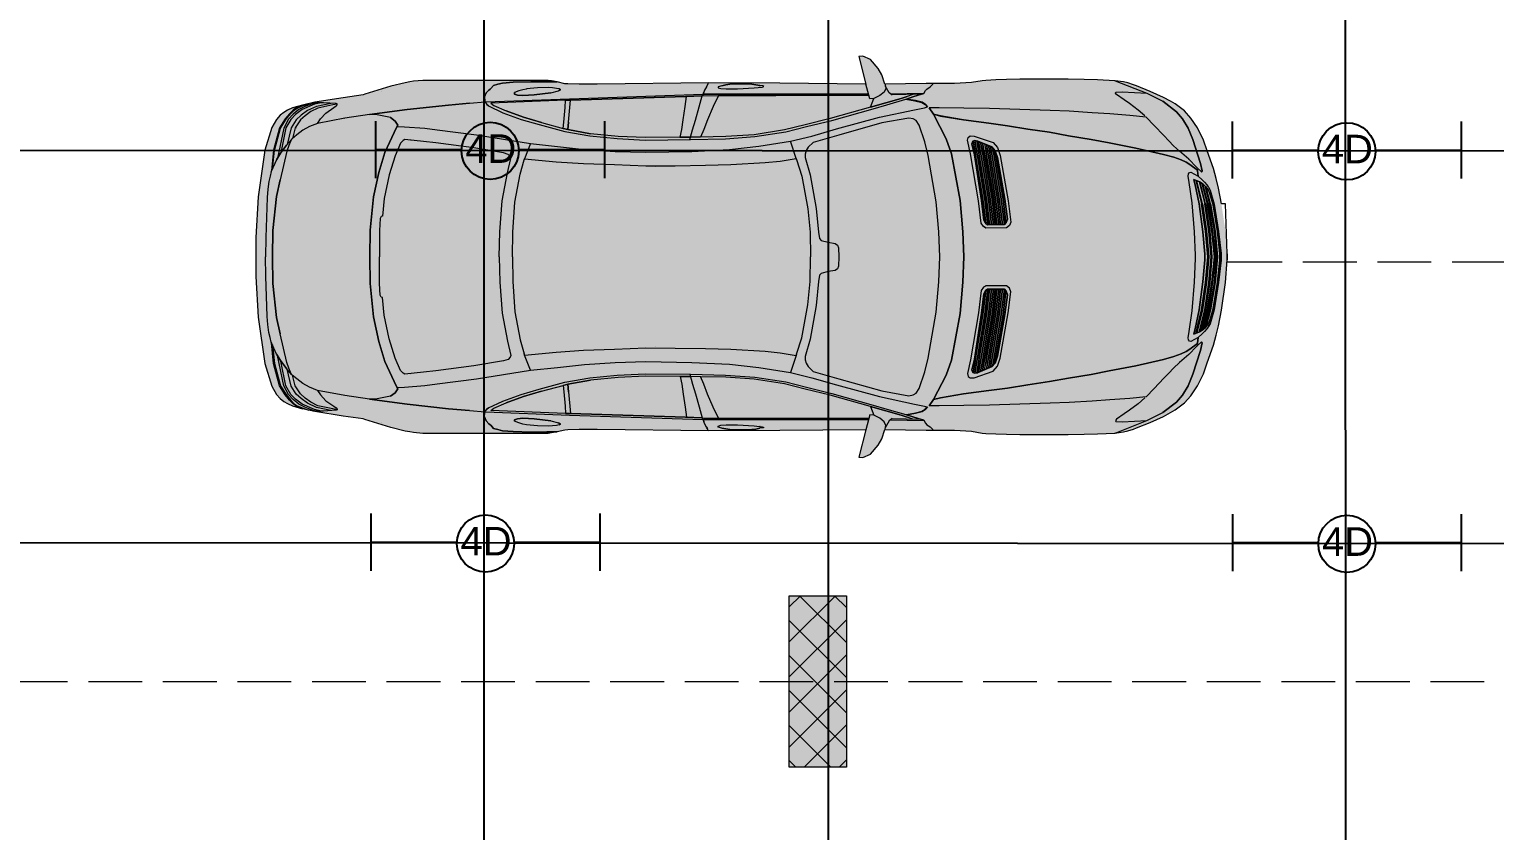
# Model space of a CAD drawing. Header units: millimetres. Extents: x 140718 to 249917, y 39137 to 308394.
# Drawn here: x 231748 to 239436, y 64552 to 68757 of the extents above; entities that cross this region are included whole.
import ezdxf

# ---------------------------------------------------------------- set-up
doc = ezdxf.new("R2010")
doc.units = ezdxf.units.MM
for name, color, linetype in [('lights', 1, 'Continuous'), ('PDF_2D Drafting - General', 7, 'Continuous'), ('PLACEMENT', 40, 'Continuous')]:
    doc.layers.add(name, color=color, linetype=linetype)
doc.layers.add('PDF_Interior$-$Furniture$', color=7, linetype='Continuous', true_color=0x6a6a6a)
doc.styles.get("Standard").update_dxf_attribs({"font": 'arial.ttf'})

# ---------------------------------------------------------------- blocks, each defined once
blk = doc.blocks.new('4security')
at = {"layer": 'lights'}
for p, q in [((-601.1, 156.7), (-601.1, -143.3)), ((600, 156.7), (600, -143.3)), ((-601.1, 6.7), (-149.8, 6.7)), ((149.8, 6.7), (600, 6.7))]:
    blk.add_line(p, q, dxfattribs=at)
blk.add_circle((0, 0), 150, dxfattribs=at)
at = {"layer": 'lights', "insert": (-131, 87.2), "char_height": 150, "attachment_point": 1}
blk.add_mtext_dynamic_manual_height_columns('4D', width=150, gutter_width=12.5, heights=[0], dxfattribs=at)
blk = doc.blocks.new('4sec')
at = {"layer": 'lights'}
blk.add_blockref('4security', (8, -3.1), dxfattribs=at)

msp = doc.modelspace()

# ---------------------------------------------------------------- hatches: boundary and pattern name
at = {"layer": 'PDF_Interior$-$Furniture$', "true_color": 0xffffff, "transparency": 33554559}
for points in [[(238031.8, 67579.1), (238023.3, 67696.9), (238001.8, 67842.2), (237986.4, 67924.4), (237973.8, 67974.1), (237959.8, 68026.9), (237927.1, 68119), (237907.6, 68176.1), (237877.3, 68239.6), (237840.9, 68291.2), (237808.1, 68328.9), (237759, 68365.7), (237734.5, 68380.5), (237697.9, 68400.2), (237628.2, 68431.6), (237557, 68460.2), (237541.4, 68466.4), (237510.9, 68476.4), (237488.1, 68481.6), (237442.5, 68487.4), (237351.6, 68491.5), (237282, 68493.9), (237198.5, 68495.1), (236944.9, 68495.1), (236874.9, 68493.1), (236818, 68491.5), (236765.8, 68489.3), (236747.1, 68487.7), (236691.4, 68478.2), (236601.2, 68472.3), (236453.5, 68472.2), (236237, 68469.7), (236221, 68517.5), (236201.6, 68551.7), (236160.8, 68598.3), (236121.1, 68615.9), (236099.4, 68613.7), (236136.4, 68470), (235684.8, 68473.8), (235312.3, 68476.1), (234727.3, 68469.2), (234633.4, 68469.3), (234573.8, 68471.1), (234558.3, 68471.4), (234516.4, 68480.8), (234488.3, 68486.8), (234470.5, 68489.2), (233811.9, 68489.2), (233764.4, 68484.9), (233744.4, 68481.5), (233720.5, 68476.9), (233644.9, 68458.5), (233508.9, 68417), (233499.1, 68413.7), (233393.8, 68398.4), (233246.8, 68374.7), (233181.7, 68359.4), (233129.6, 68345.4), (233102.6, 68332.6), (233083.3, 68321.5), (233064.9, 68306.6), (233044.9, 68284.4), (233020.5, 68242.3), (232984, 68123), (232948.7, 67878.9), (232937.3, 67665.3), (232935.8, 67562.9), (238031.8, 67562.9)], [(238031.8, 67546.9), (238031.8, 67562.9), (232935.8, 67562.9), (232937.3, 67460.7), (232948.7, 67246.9), (232984, 67002.8), (233020.5, 66883.7), (233044.9, 66841.4), (233064.9, 66819.2), (233083.3, 66804.4), (233102.6, 66793.4), (233129.6, 66780.5), (233181.7, 66766.4), (233246.8, 66751.3), (233393.8, 66727.4), (233499.1, 66712.3), (233508.9, 66708.8), (233644.9, 66667.5), (233720.5, 66649.1), (233744.4, 66644.5), (233764.4, 66641.1), (233811.9, 66636.6), (234470.5, 66636.6), (234488.3, 66639.2), (234516.4, 66645), (234558.3, 66654.4), (234573.8, 66654.9), (234633.4, 66656.6), (234727.3, 66656.6), (235312.3, 66649.9), (235684.8, 66652.2), (236136.4, 66656), (236099.4, 66512.3), (236121.1, 66509.9), (236160.8, 66527.7), (236201.6, 66574.1), (236221, 66608.5), (236237, 66656.3), (236453.5, 66653.6), (236601.2, 66653.6), (236691.4, 66647.7), (236747.1, 66638.1), (236765.8, 66636.6), (236818, 66634.3), (236874.9, 66632.7), (236944.9, 66630.7), (237198.5, 66630.7), (237282, 66631.9), (237351.6, 66634.3), (237442.5, 66638.5), (237488.1, 66644.4), (237510.9, 66649.4), (237541.4, 66659.4), (237557, 66665.7), (237628.2, 66694.2), (237697.9, 66725.6), (237734.5, 66745.5), (237759, 66760.1), (237808.1, 66796.9), (237840.9, 66834.6), (237877.3, 66886.2), (237907.6, 66949.9), (237927.1, 67006.9), (237959.8, 67098.9), (237973.8, 67151.9), (237986.4, 67201.4), (238001.8, 67283.7), (238023.3, 67429.1)]]:
    msp.add_hatch(color=7, dxfattribs=at).paths.add_polyline_path(points)

# ---------------------------------------------------------------- linework, layer by layer
at = {"layer": 'PDF_2D Drafting - General', "color": 8, "lineweight": 15, "true_color": 0x7f7f7f}
for points in [[(238320.5, 67534.6), (238313.9, 67534.6), (238031.8, 67534.6)], [(238711.7, 67534.6), (238429.6, 67534.6)], [(239102.9, 67534.6), (238820.8, 67534.6)], [(239494.1, 67534.6), (239211.9, 67534.6)], [(231666.6, 65334.8), (231948.8, 65334.8)], [(232057.8, 65334.8), (232340, 65334.8)], [(232449, 65334.8), (232731.2, 65334.8)], [(232840.2, 65334.8), (233122.4, 65334.8)], [(233231.4, 65334.8), (233513.6, 65334.8)], [(233622.6, 65334.8), (233904.8, 65334.8)], [(234013.8, 65334.8), (234295.8, 65334.8)], [(234405, 65334.8), (234687, 65334.8)], [(234796.1, 65334.8), (235078.2, 65334.8)], [(235187.2, 65334.8), (235469.4, 65334.8)], [(235578.4, 65334.8), (235860.6, 65334.8)], [(235969.6, 65334.8), (236251.8, 65334.8)], [(236360.8, 65334.8), (236643, 65334.8)], [(236752, 65334.8), (237034.2, 65334.8)], [(237143.1, 65334.8), (237425.4, 65334.8)], [(237534.3, 65334.8), (237816.6, 65334.8)], [(237925.5, 65334.8), (238207.8, 65334.8)], [(238316.7, 65334.8), (238598.8, 65334.8)], [(238707.9, 65334.8), (238990, 65334.8)], [(239099.1, 65334.8), (239381.2, 65334.8)]]:
    msp.add_lwpolyline(points, dxfattribs=at)
at = {"layer": 'PDF_2D Drafting - General', "color": 253, "lineweight": 18, "true_color": 0xaaaaaa}
for points in [[(235734.7, 65542.3), (235977.1, 65784.8)], [(235734.7, 65726.1), (235793.3, 65784.8)], [(236034.5, 65538.9), (235788.6, 65784.8)], [(236034.5, 65722.7), (235972.4, 65784.8)], [(235734.7, 65358.4), (236034.5, 65658.4)], [(236034.5, 65355), (235734.7, 65654.9)], [(235734.7, 65174.5), (236034.5, 65474.5)], [(236034.5, 65171.1), (235734.7, 65471.1)], [(235734.7, 64990.7), (236034.5, 65290.7)], [(236034.5, 64987.3), (235734.7, 65287.3)], [(235953.2, 64884.9), (235734.7, 65103.5)], [(235812.5, 64884.9), (236034.5, 65106.9)], [(235769.4, 64884.9), (235734.7, 64919.7)], [(235996.3, 64884.9), (236034.5, 64923.1)]]:
    msp.add_lwpolyline(points, dxfattribs=at)
at = {"layer": 'PDF_2D Drafting - General', "color": 8, "lineweight": 15, "true_color": 0x7f7f7f}
msp.add_lwpolyline([(236034.5, 64884.9), (235734.7, 64884.9), (235734.7, 65784.8), (236034.5, 65784.8)], close=True, dxfattribs=at)
at = {"layer": 'PDF_2D Drafting - General', "color": 7, "lineweight": 0, "true_color": 0xffffff, "transparency": 33554559}
msp.add_solid([(236034.5, 64884.9), (235734.7, 64884.9), (236034.5, 65784.8), (235734.7, 65784.8)], dxfattribs=at)
at = {"layer": 'PDF_Interior$-$Furniture$', "lineweight": 20}
for points in [[(238031.8, 67579.1), (238031.8, 67562.9), (238031.8, 67579.1), (238031.8, 67562.9), (238031.8, 67546.9), (238031.8, 67562.9), (238031.8, 67579.1), (238023.3, 67842.2), (238001.9, 67842.2), (237986.4, 67924.4), (237973.8, 67974.1), (237959.8, 68026.9), (237927.1, 68119), (237907.6, 68176.1), (237877.3, 68239.6), (237840.9, 68291.2), (237808.1, 68328.9), (237759, 68365.7), (237734.5, 68380.5), (237697.9, 68400.2), (237628.2, 68431.6), (237557, 68460.2), (237541.4, 68466.4), (237510.9, 68476.4), (237488.1, 68481.6), (237442.5, 68487.4), (237351.6, 68491.5), (237282, 68493.9), (237198.5, 68495.1), (236944.9, 68495.1), (236874.9, 68493.1), (236818, 68491.5), (236765.8, 68489.3), (236747.1, 68487.7), (236691.4, 68478.2), (236601.2, 68472.3), (236453.5, 68472.2), (236237, 68469.7), (236221, 68517.5), (236201.6, 68551.7), (236160.8, 68598.3), (236121.1, 68615.9), (236099.4, 68613.7), (236136.4, 68470), (235684.8, 68473.8), (235312.3, 68476.1), (234727.3, 68469.2), (234633.4, 68469.3), (234573.8, 68471.1), (234558.3, 68471.4), (234516.4, 68480.8), (234488.3, 68486.8), (234470.5, 68489.2), (233811.9, 68489.2), (233764.4, 68484.9), (233744.4, 68481.5), (233720.5, 68476.9), (233644.9, 68458.5), (233508.9, 68417), (233499.1, 68413.7), (233393.8, 68398.4), (233246.8, 68374.7), (233181.7, 68359.4), (233129.6, 68345.4), (233102.6, 68332.6), (233083.3, 68321.5), (233064.9, 68306.6), (233044.9, 68284.4), (233020.5, 68242.3), (232984, 68123), (232948.7, 67878.9), (232937.3, 67665.3), (232935.8, 67562.9), (232937.3, 67460.7), (232948.7, 67246.9), (232984, 67002.8), (233020.5, 66883.7), (233044.9, 66841.4), (233064.9, 66819.2), (233083.3, 66804.4), (233102.6, 66793.4), (233129.6, 66780.5), (233181.7, 66766.4), (233178.1, 66767.9), (233147.1, 66781.5), (233132, 66792.3), (233112.8, 66811.6), (233090.2, 66839.2), (233060.3, 66886.2), (233029.3, 67003.5), (233017.8, 67111.8)], [(233593.3, 68432.1), (233593.2, 68432.7)], [(234135.8, 68402.4), (234145.5, 68423.8), (234158.6, 68438.7), (234165.8, 68443.6), (234170, 68445.9), (234165.8, 68443.6), (234158.6, 68438.7), (234145.5, 68423.8), (234135.8, 68402.4), (234137, 68381.6), (234140.8, 68372.8), (234148.2, 68362.1)], [(234356.4, 68444), (234336.4, 68439.9), (234315.6, 68434.1), (234293.9, 68426), (234294.1, 68417.3), (234309.8, 68412.3), (234337.3, 68409.9), (234395.8, 68412.9), (234483.4, 68424.1), (234395.8, 68412.9), (234337.3, 68409.9), (234309.8, 68412.3), (234294.1, 68417.3), (234293.9, 68426)], [(234513.9, 68447), (234492.8, 68450.2), (234471.9, 68451.7), (234414.5, 68449.5), (234357.2, 68444.2), (234356.4, 68444), (234336.4, 68439.9), (234315.6, 68434.1)], [(234528.5, 68444.2), (234513.9, 68447), (234492.8, 68450.2), (234471.9, 68451.7), (234414.5, 68449.5), (234357.2, 68444.2)], [(234464.5, 68421.7), (234464.2, 68423)], [(234483.4, 68424.1), (234524.9, 68433.8)], [(235310, 68476.1), (235305.9, 68465.6), (235301, 68456), (235290.8, 68437.3), (235286.9, 68426.7), (235282.8, 68417), (235286.9, 68426.7)], [(235301, 68456), (235305.9, 68465.6)], [(235303.2, 68450.8), (235302.7, 68450.8)], [(235423.2, 68468.7), (235422.4, 68468.7), (235402.3, 68465.9), (235381.2, 68461.2), (235361.4, 68456.1), (235361.2, 68450.5), (235376.6, 68446.6), (235404.2, 68444.3), (235462.8, 68444.8), (235550.5, 68449.7), (235592.4, 68454.4), (235601.5, 68457.9), (235596.1, 68459.9)], [(235361.4, 68456.1), (235361.2, 68450.5), (235376.6, 68446.6), (235404.2, 68444.3), (235462.8, 68444.8), (235550.5, 68449.7), (235592.4, 68454.4), (235601.5, 68457.9), (235596.1, 68459.9), (235579.9, 68462.3), (235559, 68466.7), (235579.9, 68462.3)], [(235381.2, 68461.2), (235402.3, 68465.9), (235422.4, 68468.7)], [(235581.5, 68453.2), (235581.2, 68453.3)], [(235853.4, 68196.9), (235982.5, 68235.1), (236207.9, 68296.2), (236392.4, 68335.4), (236445.2, 68345.6), (236460.6, 68350.5), (236449.9, 68362.6), (236432.3, 68374.4), (236396.3, 68383.8), (236350.1, 68391.5), (236383.7, 68402.8), (236411.2, 68411.6), (236440.5, 68420.4), (236450.2, 68435.4), (236456.8, 68444), (236474, 68455.4), (236488.7, 68468.7), (236490, 68472.2)], [(236237.5, 68467), (236240.8, 68447.2), (236232.6, 68428), (236209.2, 68409.9), (236178.5, 68394.5), (236156.8, 68392.3), (236136.4, 68470)], [(236274.9, 68411.8), (236266.4, 68417.9), (236259.8, 68424.1), (236238.6, 68459.8)], [(236265.8, 68418.6), (236441.6, 68422)], [(236440.5, 68420.4), (236411.2, 68411.6), (236383.7, 68402.8), (236350.1, 68391.5), (236396.3, 68383.8), (236432.3, 68374.4), (236449.9, 68362.6), (236460.6, 68350.5)], [(237445.3, 68487.4), (237442.5, 68487.4), (237445.3, 68487.4), (237610.3, 68422.3), (237695.2, 68380.4), (237766.7, 68325), (237797.2, 68287.9), (237827, 68238.8), (237797.2, 68287.9), (237766.7, 68325), (237695.2, 68380.4)], [(237600.5, 68302.5), (237566.1, 68333.5), (237519.9, 68367.8), (237492.5, 68386.5), (237451.8, 68414.6), (237447.1, 68422.7), (237448.6, 68427.4), (237481.7, 68428.3), (237545.3, 68425.8), (237610.3, 68422.3)], [(237610.3, 68422.3), (237610.3, 68422.3)], [(237610.3, 68422.3), (237610.3, 68422.3)], [(233181.7, 68359.4), (233178.1, 68357.9), (233147.1, 68344.4), (233132, 68333.5), (233112.8, 68314.3), (233090.2, 68286.8), (233060.3, 68239.6), (233029.3, 68122.3), (233017.8, 68014)], [(233023.8, 68025), (233034.8, 68121.7), (233065.5, 68238.8), (233095.4, 68285.9), (233118, 68313.4), (233137.8, 68333.3), (233152.6, 68343.9), (233184.4, 68356.9), (233213.8, 68366.4)], [(233252, 68371.9), (233237.7, 68368.6), (233194.1, 68351.4), (233162.8, 68336.2), (233132.6, 68311.8), (233108.6, 68285.4), (233082.6, 68239.3), (233050.6, 68080.7)], [(233280, 68372), (233244.3, 68364), (233180.1, 68336.3), (233145.1, 68309.6), (233120.8, 68284.6), (233094.6, 68239.6), (233068.3, 68109.4)], [(233330.6, 68368.6), (233254.3, 68353), (233207, 68330.8), (233174.6, 68306.6), (233148.4, 68282.7), (233122.4, 68240.4), (233100.1, 68152.1)], [(233363.1, 68365.1), (233340.6, 68360.2), (233262.5, 68343.7), (233224.3, 68325.6), (233195.8, 68303.9), (233170, 68281.5), (233143.6, 68239.6), (233128.2, 68184)], [(233260.6, 68263.5), (233276.5, 68286.8), (233302.8, 68317.8), (233346.3, 68346.9), (233358.1, 68356), (233362.8, 68361.3), (233363.3, 68365.4), (233358.3, 68367.6), (233291.9, 68371.9), (233236.1, 68372.2)], [(233270, 68369.7), (233270.2, 68369.7)], [(234057.8, 68369.4), (233947.1, 68359.8), (233730.7, 68336.6), (233947.1, 68359.8), (234057.8, 68369.4), (234139.4, 68376.1), (234143, 68376.7), (234581.2, 68392.8), (235282.8, 68417), (235666.9, 68416.5), (236149.8, 68417.1), (235666.9, 68416.5), (235287.8, 68416.8)], [(234143, 68376.7), (234581.2, 68392.8), (235282.8, 68417), (235278.7, 68408), (235282.8, 68417)], [(234156.2, 68355.5), (234148.2, 68362.1), (234156.2, 68355.5), (234232.2, 68319.5), (234328.4, 68284.8), (234423.5, 68257.7), (234557, 68220.6), (234687.8, 68198.3), (234832.5, 68184.4), (234978.7, 68176.3), (235215.9, 68179.1), (235401.2, 68182.9), (235553.5, 68194), (235717.1, 68219.3), (235825.5, 68247.3), (235958.4, 68279.3), (236175.4, 68340.1), (236247.1, 68361.2), (236346.8, 68390.6), (236392.8, 68382.7), (236429.8, 68373), (236447.6, 68362.6), (236457.8, 68350.2)], [(234435.5, 68268.4), (234341.1, 68295.6), (234435.5, 68268.4), (234548.8, 68237.3), (234552, 68270.5), (234558.4, 68346.2), (234561.1, 68384.6), (234168.8, 68369.4), (234185.5, 68356.8), (234249, 68329.4)], [(235160.1, 68190.4), (235216.9, 68190.4), (235160.1, 68190.4), (234979, 68188.7), (234836.6, 68195.1), (234693, 68209.4), (234574.1, 68231), (234548.8, 68237.3), (234552, 68270.5), (234558.4, 68346.2), (234561.1, 68384.6), (234587.8, 68385.4), (234561.1, 68384.6)], [(234577.3, 68270.5), (234574.1, 68231), (234577.3, 68270.5), (234587.8, 68385.4), (235191.3, 68404.6), (235278.7, 68408), (235363.4, 68409.1), (235665.2, 68410.4), (236151.6, 68410.9), (235665.2, 68410.4), (235363.4, 68409.1)], [(235214.1, 68179.1), (235227.9, 68230.4), (235243.3, 68281.1), (235262.5, 68350.5), (235278.7, 68408), (235191.3, 68404.6), (234587.8, 68385.4)], [(235163, 68190.4), (235170.5, 68231), (235178.4, 68283), (235188, 68352.2), (235195.8, 68404.9)], [(236383.4, 68415.3), (236353.1, 68404.1), (236321.5, 68394.2), (236161.6, 68348.4), (235949.3, 68289), (235818.8, 68256.3), (235710.1, 68228.9), (235551.6, 68203.8), (235401.5, 68194.5), (235269.7, 68191.5), (235216.9, 68190.4)], [(235362.8, 68409.1), (235336.2, 68352.2), (235306.7, 68283), (235286.9, 68231.3), (235268.6, 68191.5)], [(236161.2, 68348.4), (236178.2, 68394.5)], [(236161.6, 68348.4), (236321.5, 68394.2), (236353.1, 68404.1)], [(236425.9, 68416.2), (236273.5, 68412.7)], [(236436.4, 68419.3), (236436.2, 68419.3)], [(237827.9, 68077.2), (237830.3, 68075), (237782.5, 68117.9), (237751, 68146.4), (237726.3, 68172.3), (237700.4, 68199.9), (237649.9, 68253.2), (237606.4, 68296.7), (237521.8, 68305.2), (237417.2, 68313.7), (237323.8, 68319.8), (237203.5, 68326.9), (237102.9, 68331), (236785.6, 68340.9), (236651, 68342.9), (236521.1, 68344.5), (236469.1, 68345.3)], [(233643.6, 68294.2), (233667.1, 68275.5), (233681.1, 68255), (233675.1, 68242.6), (233613.6, 68111.6), (233580.9, 68006.6), (233554.3, 67877.4), (233536.4, 67702.8), (233534.8, 67562.9), (233536.4, 67702.8), (233554.3, 67877.4), (233580.9, 68006.6), (233613.6, 68111.6), (233675.1, 68242.6), (233681.1, 68255), (233667.1, 68275.5), (233643.6, 68294.2), (233573.5, 68308.2), (233532.9, 68309.6), (233730.7, 68336.6), (233532.9, 68309.6), (233403.5, 68290.6), (233260.6, 68263.5), (233217.4, 68247), (233182.5, 68228), (233152, 68203.3), (233127.3, 68183.3), (233126, 68183.3), (233117.7, 68167.8), (233109.2, 68147.8), (233099.8, 68117), (233063.4, 67967.5), (233044.4, 67880.7), (233026.3, 67702.2), (233023, 67562.9), (233026.3, 67702.2), (233044.4, 67880.7), (233063.4, 67967.5)], [(233151.3, 68282.6), (233151.2, 68282.4)], [(233173.2, 68281.5), (233173, 68281.5)], [(233402.6, 68288.1), (233402.6, 68288.1)], [(234251.5, 68329.7), (234251.5, 68329.7)], [(236525.2, 67563.1), (236520, 67694.5), (236505.6, 67852.5), (236463, 68095.3), (236445.4, 68166.7), (236417.2, 68253.5), (236401, 68278.5), (236384.7, 68287.6), (236361.4, 68291.2), (236220, 68265.7), (235994.3, 68202.2), (235860.1, 68163.7), (235833.9, 68138.5), (235824.3, 68120.6), (235818.6, 68102.7), (235819.1, 68084.9), (235844.7, 67993.9), (235876.5, 67817.5), (235887.7, 67692.6), (235892.8, 67659), (235902.9, 67649.7), (235938.8, 67639.9), (235975.9, 67634), (235988.1, 67625), (235993.8, 67611.2), (235994.6, 67562.9), (235993.8, 67514.8), (235988.1, 67500.8), (235975.9, 67492), (235938.8, 67485.9), (235902.9, 67476.3), (235892.8, 67466.8), (235887.7, 67433.2), (235876.5, 67308.3), (235844.7, 67131.9), (235819.1, 67041.1), (235818.6, 67023.1), (235824.3, 67005.2), (235833.9, 66987.4), (235860.1, 66962.1), (235994.3, 66923.6), (236220, 66860.2), (236361.4, 66834.6), (236384.7, 66838.4), (236401, 66847.3), (236417.2, 66872.5), (236445.4, 66959.3), (236463, 67030.7), (236505.6, 67273.4), (236520, 67431.5), (236525.2, 67562.7)], [(236509.7, 68307.4), (236509.8, 68307.4)], [(236673, 68278.9), (236673, 68278.9)], [(236674.1, 68278.8), (236674.1, 68278.8)], [(236674.1, 68278.8), (236674.1, 68278.8)], [(233087.5, 68244.3), (233086.9, 68243.2)], [(233677.6, 68248), (233683.7, 68247.8), (233715.6, 68245.9), (233823.2, 68237.7), (233888, 68229.9), (234093.3, 68203.3), (234378.1, 68157.2), (234518.6, 68142.6), (234660.5, 68127.1), (234821, 68116.8), (234983.2, 68111.8), (235224.6, 68116.8), (235420.5, 68126), (235575.7, 68143.4), (235741.1, 68169.7), (235853.2, 68197.2)], [(234548.8, 68237.3), (234574.1, 68231), (234693, 68209.4)], [(237727.6, 68171.1), (237726.3, 68172.3), (237700.4, 68199.9), (237649.9, 68253.2)], [(233124, 68179.6), (233097.2, 68148.8), (233066.7, 68107.2), (233045.7, 68072.8), (233017.5, 68011.2), (233010.8, 67986.6), (233004.6, 67959), (232999.8, 67917.9), (232996.3, 67875), (232988.3, 67664.6), (232987.8, 67562.9)], [(233045.7, 68072.8), (233066.7, 68107.2), (233097.2, 68148.8)], [(234213.4, 67563.1), (234216, 67695.1), (234228.2, 67857.6), (234256.8, 68004.6), (234273.7, 68079.7), (234270.7, 68089.5), (234259.7, 68100.5), (234235.8, 68109.1), (234080.7, 68135.2), (233880.6, 68161.5), (233816.1, 68168.6), (233718.5, 68179.1), (233708.7, 68173.8), (233695.7, 68159), (233667.5, 68093.9), (233635.6, 67993.3), (233610.3, 67868.9), (233600.1, 67776.9), (233593.5, 67774.2), (233588.1, 67764.3), (233584.8, 67702.1), (233584.8, 67563.1)], [(233749.9, 68174.9), (233747.4, 68176)], [(234378.1, 68157.2), (234346, 68078), (234344.7, 68072.5)], [(235773, 68074.4), (235771.6, 68079.9), (235741.1, 68169.7)], [(236797.4, 68140.7), (236815.2, 68120.3), (236827.7, 68083.7), (236865.3, 67865.3), (236879.5, 67761.3), (236873.3, 67743.4), (236863.9, 67732.6), (236775.1, 67731.9), (236764.5, 67739.5), (236755.4, 67756.3), (236743.3, 67858.7), (236706, 68099.1), (236693.3, 68156), (236697.4, 68170), (236707.1, 68173.9), (236724.3, 68170.8)], [(236758.9, 68156.3), (236765.6, 68121.2)], [(234282.3, 67563.1), (234284, 67692), (234296, 67850.6), (234323.2, 67997.5), (234344.7, 68072.5), (234346, 68078), (234512.8, 68062.4), (234655.1, 68053.2), (234818.6, 68047), (234982.9, 68040.9), (235135.6, 68041), (235294.9, 68044.5), (235428.4, 68047.3), (235607.9, 68057.7), (235687.6, 68065.7), (235771.6, 68079.9), (235773, 68074.4), (235800.1, 67987.1), (235831.8, 67815.3), (235844.7, 67692), (235847.1, 67563.1)], [(235771.8, 68079.6), (235771.8, 68079.6)], [(237871.8, 68033.3), (237830.3, 68075)], [(233017.5, 68011.2), (233017.8, 68014.2)], [(233062.7, 67959.9), (233062.7, 67960.1)], [(237986.4, 67429.3), (237999.9, 67545.6), (237999.9, 67562.9), (237999.9, 67545.6), (237986.4, 67429.3), (237963.4, 67285.4), (237942.8, 67212.4), (237934, 67197.5), (237931.7, 67194.5), (237925.1, 67185.4), (237913.3, 67171.4), (237900.4, 67159.3), (237880.7, 67139.3), (237877.3, 67110.7), (237880.7, 67139.3), (237840.9, 67118.9), (237833.9, 67120.8), (237829.3, 67127.4), (237827.6, 67138.7), (237832.1, 67172.2), (237848.5, 67279.3), (237860.9, 67431), (237866.1, 67554.6), (237866.1, 67562.9), (237866.1, 67571.4), (237860.9, 67694.8), (237848.5, 67846.6), (237832.1, 67953.6), (237827.6, 67987.1), (237829.3, 67998.6), (237833.9, 68005), (237840.9, 68007.1), (237880.7, 67986.5), (237877.3, 68015.3), (237880.7, 67986.5), (237900.4, 67966.5), (237913.3, 67954.4), (237925.1, 67940.6), (237931.7, 67931.3), (237934, 67928.5), (237942.8, 67913.4), (237963.4, 67840.4), (237986.4, 67696.6)], [(237868.3, 67964.3), (237898, 67840.6)], [(237874.1, 68031), (237871.8, 68033.3), (237871.5, 68033.7)], [(237873.8, 68031.3), (237897.9, 68009.3)], [(237903.1, 67840.6), (237873.8, 67962.1)], [(237885.4, 67957.4), (237915.5, 67840.6)], [(237919.4, 67840.6), (237889.8, 67955)], [(237900.1, 67948.1), (237927.7, 67840.6)], [(237931.7, 67840.6), (237904.8, 67945)], [(237915.5, 67935.4), (237939.8, 67840.6)], [(237943.9, 67840.6), (237921.3, 67928.8)], [(237934, 67928.5), (237942.8, 67913.4), (237963.4, 67840.4)], [(236767, 67714.3), (236754, 67722.2)], [(233124, 66946.4), (233097.2, 66977.2), (233066.7, 67018.6), (233045.7, 67053), (233017.5, 67114.6), (233010.8, 67139.3), (233004.6, 67166.8), (232999.8, 67208), (232996.3, 67251), (232988.3, 67461.3), (232987.8, 67563.1)], [(233643.6, 66831.6), (233667.1, 66850.3), (233681.1, 66870.9), (233675.1, 66883.2), (233613.6, 67014.3), (233580.9, 67119.4), (233554.3, 67248.4), (233536.4, 67423.1), (233534.8, 67563.1), (233536.4, 67423.1), (233554.3, 67248.4), (233580.9, 67119.4), (233613.6, 67014.3), (233675.1, 66883.2), (233681.1, 66870.9), (233667.1, 66850.3), (233643.6, 66831.6), (233573.5, 66817.8), (233532.9, 66816.4), (233730.7, 66789.3), (233532.9, 66816.4), (233403.5, 66835.4), (233260.6, 66862.3), (233217.4, 66878.9), (233182.5, 66898), (233152, 66922.5), (233127.3, 66942.6), (233126, 66942.6), (233117.7, 66958.2), (233109.2, 66978.2), (233099.8, 67008.8), (233063.4, 67158.5), (233044.4, 67245.1), (233026.3, 67423.6), (233023, 67563.1), (233026.3, 67423.6), (233044.4, 67245.1), (233063.4, 67158.5)], [(234213.4, 67562.7), (234216, 67430.7), (234228.2, 67268.2), (234256.8, 67121.2), (234273.7, 67046.2), (234270.7, 67036.5), (234259.7, 67025.3), (234235.8, 67016.8), (234080.7, 66990.6), (233880.6, 66964.3), (233816.1, 66957.4), (233718.5, 66946.7), (233708.7, 66952.1), (233695.7, 66967), (233667.5, 67031.9), (233635.6, 67132.7), (233610.3, 67256.9), (233600.1, 67349.1), (233593.5, 67351.7), (233588.1, 67361.5), (233584.8, 67423.8), (233584.8, 67562.7)], [(234282.3, 67562.7), (234284, 67433.8), (234296, 67275.2), (234323.2, 67128.5), (234344.7, 67053.5), (234346, 67048), (234512.8, 67063.4), (234655.1, 67072.7), (234818.6, 67078.8), (234982.9, 67084.9), (235135.6, 67084.8), (235294.9, 67081.5), (235428.4, 67078.5), (235607.9, 67068.1), (235687.6, 67060.1), (235771.6, 67045.9), (235773, 67051.6), (235800.1, 67138.8), (235831.8, 67310.5), (235844.7, 67433.8), (235847.1, 67562.7)], [(236136.4, 66656), (236099.4, 66512.3), (236121.1, 66509.9), (236160.8, 66527.7), (236201.6, 66574.1), (236221, 66608.5), (236237, 66656.3), (236453.5, 66653.6), (236601.2, 66653.6), (236691.4, 66647.7), (236747.1, 66638.1), (236765.8, 66636.6), (236818, 66634.3), (236874.9, 66632.7), (236944.9, 66630.7), (237198.5, 66630.7), (237282, 66631.9), (237351.6, 66634.3), (237442.5, 66638.5), (237488.1, 66644.4), (237510.9, 66649.4), (237541.4, 66659.4), (237557, 66665.7), (237628.2, 66694.2), (237697.9, 66725.6), (237734.5, 66745.5), (237759, 66760.1), (237808.1, 66796.9), (237840.9, 66834.6), (237877.3, 66886.2), (237907.6, 66949.9), (237927.1, 67006.9), (237959.8, 67098.9), (237973.8, 67151.9), (237986.4, 67201.4), (238001.9, 67283.7), (238023.3, 67429.1), (238031.8, 67546.9)], [(236797.4, 66985.2), (236815.2, 67005.5), (236827.7, 67042.3), (236865.3, 67260.5), (236879.5, 67364.6), (236873.3, 67382.4), (236863.9, 67393.3), (236775.1, 67394), (236764.5, 67386.5), (236755.4, 67369.7), (236743.3, 67267.3), (236706, 67026.7), (236693.3, 66970), (236697.4, 66955.8), (236707.1, 66951.9), (236724.3, 66955)], [(236767, 67411.6), (236754, 67403.8)], [(237868.3, 67161.5), (237898, 67285.4)], [(237903.1, 67285.4), (237873.8, 67163.7)], [(237885.4, 67168.4), (237915.5, 67285.4)], [(237919.4, 67285.4), (237889.8, 67170.9)], [(237900.1, 67177.7), (237927.7, 67285.4)], [(237931.7, 67285.4), (237904.8, 67180.8)], [(237915.5, 67190.4), (237939.8, 67285.4)], [(237943.9, 67285.4), (237921.3, 67197.2)], [(237934, 67197.5), (237942.8, 67212.4), (237963.4, 67285.4)], [(233017.5, 67114.6), (233017.8, 67111.7)], [(233062.7, 67165.9), (233062.7, 67165.9)], [(237873.8, 67094.5), (237897.9, 67116.7)], [(233023.8, 67100.8), (233034.8, 67004.3), (233065.5, 66887.1), (233095.4, 66840.1), (233118, 66812.6), (233137.8, 66792.6), (233152.6, 66782.1), (233184.4, 66768.9), (233213.8, 66759.4)], [(233045.7, 67053), (233066.7, 67018.6), (233097.2, 66977.2)], [(233252, 66753.9), (233237.7, 66757.2), (233194.1, 66774.5), (233162.8, 66789.6), (233132.6, 66814), (233108.6, 66840.4), (233082.6, 66886.7), (233050.6, 67045.1)], [(234378.1, 66968.6), (234346, 67048), (234344.7, 67053.5)], [(235773, 67051.6), (235771.6, 67045.9), (235741.1, 66956.1)], [(235771.8, 67046.2), (235771.8, 67046.2)], [(237827.9, 67048.8), (237830.3, 67051), (237782.5, 67008), (237751, 66979.6), (237726.3, 66953.6), (237700.4, 66926.1), (237649.9, 66872.8), (237606.4, 66829.1), (237521.8, 66820.6), (237417.2, 66812.1), (237323.8, 66806.1), (237203.5, 66798.9), (237102.9, 66795), (236785.6, 66785.1), (236651, 66782.9), (236521.1, 66781.5), (236469.1, 66780.7)], [(237871.8, 67092.6), (237830.3, 67051)], [(237874.1, 67094.8), (237871.8, 67092.6), (237871.5, 67092.1)], [(233280, 66753.9), (233244.3, 66762), (233180.1, 66789.6), (233145.1, 66816.2), (233120.8, 66841.2), (233094.6, 66886.2), (233068.3, 67016.4)], [(233330.6, 66757.4), (233254.3, 66772.8), (233207, 66795), (233174.6, 66819.4), (233148.4, 66843.3), (233122.4, 66885.4), (233100.1, 66973.9)], [(233677.6, 66877.8), (233683.7, 66878.2), (233715.6, 66879.9), (233823.2, 66888.1), (233888, 66896.1), (234093.3, 66922.5), (234378.1, 66968.6), (234518.6, 66983.3), (234660.5, 66998.8), (234821, 67009), (234983.2, 67014.2), (235224.6, 67009), (235420.5, 66999.9), (235575.7, 66982.6), (235741.1, 66956.1), (235853.2, 66928.8)], [(236758.9, 66969.7), (236765.6, 67004.7)], [(233087.5, 66881.5), (233086.9, 66882.6)], [(233363.1, 66760.9), (233340.6, 66765.7), (233262.5, 66782.1), (233224.3, 66800.3), (233195.8, 66822), (233170, 66844.4), (233143.6, 66886.2), (233128.2, 66941.8)], [(233749.9, 66951), (233747.4, 66949.9)], [(234156.2, 66770.3), (234148.2, 66763.7), (234156.2, 66770.3), (234232.2, 66806.3), (234328.4, 66841.1), (234423.5, 66868.1), (234557, 66905.4), (234687.8, 66927.7), (234832.5, 66941.5), (234978.7, 66949.5), (235215.9, 66946.7), (235401.2, 66943.1), (235553.5, 66931.9), (235717.1, 66906.6), (235825.5, 66878.5), (235958.4, 66846.6), (236175.4, 66785.7), (236247.1, 66764.6), (236346.8, 66735.2), (236392.8, 66743.1), (236429.8, 66753), (236447.6, 66763.4), (236457.8, 66775.6)], [(234435.5, 66857.6), (234341.1, 66830.2), (234435.5, 66857.6), (234548.8, 66888.7), (234552, 66855.5), (234558.4, 66779.6), (234561.1, 66741.4), (234168.8, 66756.5), (234185.5, 66769.2), (234249, 66796.4)], [(235160.1, 66935.4), (235216.9, 66935.4), (235160.1, 66935.4), (234979, 66937.3), (234836.6, 66930.7), (234693, 66916.4), (234574.1, 66894.8), (234548.8, 66888.7), (234552, 66855.5), (234558.4, 66779.6), (234561.1, 66741.4), (234587.8, 66740.4), (234561.1, 66741.4)], [(234548.8, 66888.7), (234574.1, 66894.8), (234693, 66916.4)], [(234577.3, 66855.5), (234574.1, 66894.8), (234577.3, 66855.5), (234587.8, 66740.4), (235191.3, 66721.2), (235278.7, 66717.8), (235363.4, 66716.7), (235665.2, 66715.4), (236151.6, 66715.1), (235665.2, 66715.4), (235363.4, 66716.7)], [(235214.1, 66946.7), (235227.9, 66895.5), (235243.3, 66844.7), (235262.5, 66775.3), (235278.7, 66717.8), (235191.3, 66721.2), (234587.8, 66740.4)], [(235163, 66935.4), (235170.5, 66894.8), (235178.4, 66842.9), (235188, 66773.6), (235195.8, 66721.1)], [(236383.4, 66710.7), (236353.1, 66721.9), (236321.5, 66731.8), (236161.6, 66777.4), (235949.3, 66836.8), (235818.8, 66869.5), (235710.1, 66896.9), (235551.6, 66922), (235401.5, 66931.3), (235269.7, 66934.3), (235216.9, 66935.4)], [(235362.8, 66716.7), (235336.2, 66773.6), (235306.7, 66842.9), (235286.9, 66894.7), (235268.6, 66934.4)], [(235853.4, 66928.9), (235982.5, 66890.7), (236207.9, 66829.6), (236392.4, 66790.6), (236445.2, 66780.4), (236460.6, 66775.5), (236449.9, 66763.4), (236432.3, 66751.6), (236396.3, 66742), (236350.1, 66734.4), (236383.7, 66723), (236411.2, 66714.2), (236440.5, 66705.4), (236450.2, 66690.6), (236456.8, 66681.9), (236474, 66670.5), (236488.7, 66657.1), (236490, 66653.6)], [(237445.3, 66638.5), (237442.5, 66638.5), (237445.3, 66638.5), (237610.3, 66703.5), (237695.2, 66745.5), (237766.7, 66801), (237797.2, 66837.9), (237827, 66887), (237797.2, 66837.9), (237766.7, 66801), (237695.2, 66745.5)], [(237727.6, 66954.9), (237726.3, 66953.6), (237700.4, 66926.1), (237649.9, 66872.8)], [(233122.6, 66841.7), (233122.6, 66841.7)], [(233122.6, 66841.7), (233122.6, 66841.7)], [(233151.3, 66843.4), (233151.2, 66843.4)], [(233173.2, 66844.5), (233173, 66844.5)], [(233260.6, 66862.3), (233276.5, 66839), (233302.8, 66808.2), (233346.3, 66778.9), (233358.1, 66770), (233362.8, 66764.5), (233363.3, 66760.6), (233358.3, 66758.3), (233291.9, 66753.9), (233236.1, 66753.6)], [(233402.6, 66837.9), (233402.6, 66837.9)], [(236509.7, 66818.4), (236509.8, 66818.6)], [(236673, 66846.9), (236673, 66846.9)], [(236674.1, 66847), (236674.1, 66847)], [(236674.1, 66847), (236674.1, 66847)], [(237600.5, 66823.4), (237566.1, 66792.5), (237519.9, 66758), (237492.5, 66739.5), (237451.8, 66711.3), (237447.1, 66703.2), (237448.6, 66698.4), (237481.7, 66697.5), (237545.3, 66700.2), (237610.3, 66703.5)], [(236237.5, 66658.8), (236240.8, 66678.8), (236232.6, 66697.8), (236209.2, 66716.1), (236178.5, 66731.5), (236156.8, 66733.7), (236136.4, 66656), (235684.8, 66652.2), (235312.3, 66649.9), (234727.3, 66656.6), (234633.4, 66656.6), (234573.8, 66654.9), (234558.3, 66654.4), (234516.4, 66645), (234488.3, 66639.2), (234470.5, 66636.6), (233811.9, 66636.6), (233764.4, 66641.1), (233744.4, 66644.5), (233720.5, 66649.1), (233644.9, 66667.5), (233508.9, 66708.8), (233499.1, 66712.3), (233393.8, 66727.4), (233246.8, 66751.3), (233181.7, 66766.4)], [(233270, 66756.1), (233270.2, 66756.1)], [(234057.8, 66756.6), (233947.1, 66766.2), (233730.7, 66789.3), (233947.1, 66766.2), (234057.8, 66756.6), (234139.4, 66749.7), (234143, 66749.2), (234581.2, 66733), (235282.8, 66709), (235666.9, 66709.3), (236149.8, 66708.7), (235666.9, 66709.3), (235287.8, 66709)], [(234135.8, 66723.6), (234145.5, 66702.2), (234158.6, 66687.3), (234165.8, 66682.4), (234170, 66679.9), (234165.8, 66682.4), (234158.6, 66687.3), (234145.5, 66702.2), (234135.8, 66723.6), (234137, 66744.2), (234140.8, 66753), (234148.2, 66763.7)], [(234143, 66749.2), (234581.2, 66733), (235282.8, 66709), (235278.7, 66717.8), (235282.8, 66709)], [(234251.5, 66796.2), (234251.5, 66796.2)], [(236161.2, 66777.5), (236178.2, 66731.5)], [(236161.6, 66777.4), (236321.5, 66731.8), (236353.1, 66721.9)], [(236440.5, 66705.4), (236411.2, 66714.2), (236383.7, 66723), (236350.1, 66734.4), (236396.3, 66742), (236432.3, 66751.6), (236449.9, 66763.4), (236460.6, 66775.5)], [(233593.3, 66693.9), (233593.2, 66693.1)], [(234356.4, 66681.8), (234336.4, 66685.9), (234315.6, 66691.8), (234293.9, 66700), (234294.1, 66708.7), (234309.8, 66713.7), (234337.3, 66715.9), (234395.8, 66712.9), (234483.4, 66701.9), (234395.8, 66712.9), (234337.3, 66715.9), (234309.8, 66713.7), (234294.1, 66708.7), (234293.9, 66700)], [(234513.9, 66678.9), (234492.8, 66675.6), (234471.9, 66674.1), (234414.5, 66676.4), (234357.2, 66681.8), (234356.4, 66681.8), (234336.4, 66685.9), (234315.6, 66691.8)], [(234528.5, 66681.6), (234513.9, 66678.9), (234492.8, 66675.6), (234471.9, 66674.1), (234414.5, 66676.4), (234357.2, 66681.8)], [(234464.5, 66704.3), (234464.2, 66703)], [(234483.4, 66701.9), (234524.9, 66692.2)], [(235310, 66649.9), (235305.9, 66660.2), (235301, 66669.8), (235290.8, 66688.7), (235286.9, 66699.2), (235282.8, 66709), (235286.9, 66699.2)], [(235301, 66669.8), (235305.9, 66660.2)], [(235303.2, 66675), (235302.7, 66675)], [(235423.2, 66657.1), (235422.4, 66657.1), (235402.3, 66660.1), (235381.2, 66664.6), (235361.4, 66669.8), (235361.2, 66675.5), (235376.6, 66679.4), (235404.2, 66681.5), (235462.8, 66681), (235550.5, 66676.3), (235592.4, 66671.4), (235601.5, 66668.1), (235596.1, 66665.9)], [(235361.4, 66669.8), (235361.2, 66675.5), (235376.6, 66679.4), (235404.2, 66681.5), (235462.8, 66681), (235550.5, 66676.3), (235592.4, 66671.4), (235601.5, 66668.1), (235596.1, 66665.9), (235579.9, 66663.5), (235559, 66659.1), (235579.9, 66663.5)], [(235381.2, 66664.6), (235402.3, 66660.1), (235422.4, 66657.1)], [(235581.5, 66672.7), (235581.2, 66672.5)], [(236274.9, 66714), (236266.4, 66708), (236259.8, 66701.9), (236238.6, 66666.2)], [(236265.8, 66707.4), (236441.6, 66703.8)], [(236425.9, 66709.8), (236273.5, 66713.1)], [(236436.4, 66706.5), (236436.2, 66706.5)], [(237610.3, 66703.5), (237610.3, 66703.5)], [(237610.3, 66703.5), (237610.3, 66703.5)]]:
    msp.add_lwpolyline(points, dxfattribs=at)
for points in [[(234184, 68462.9), (234170, 68445.9), (234184, 68462.9), (234205.7, 68469.5), (234229.9, 68475), (234287, 68479.9), (234378.7, 68482.4), (234463.6, 68481.3), (234516.4, 68480.8), (234463.6, 68481.3), (234378.7, 68482.4), (234287, 68479.9), (234229.9, 68475), (234205.7, 68469.5)], [(234524.9, 68433.8), (234533.9, 68440.4), (234528.5, 68444.2), (234533.9, 68440.4)], [(235480.7, 68470.6), (235423.2, 68468.7), (235480.7, 68470.6), (235538.3, 68469.3), (235559, 68466.7), (235538.3, 68469.3)], [(236350.1, 68389.9), (236350.1, 68391.5)], [(237751.6, 68085.9), (237790, 68072), (237817.2, 68059.3), (237836.9, 68047.6), (237876.2, 68017.8), (237877.3, 68015.3), (237876.2, 68017.8), (237836.9, 68047.6), (237817.2, 68059.3), (237790, 68072), (237751.6, 68085.9), (237698.3, 68101), (237552.4, 68134), (237413.4, 68161), (237318.1, 68179.6), (237200.4, 68198.9), (237099.9, 68216.7), (236986.2, 68233.8), (236879, 68251), (236782.5, 68264.3), (236648.6, 68282.2), (236528.8, 68302.4), (236491.7, 68312.3), (236469.1, 68345.3), (236491.7, 68312.3), (236557.5, 68183.3), (236585.3, 68104.6), (236630.9, 67859.4), (236645.3, 67694.8), (236630.9, 67859.4), (236585.3, 68104.6), (236557.5, 68183.3), (236491.7, 68312.3), (236528.8, 68302.2), (236648.6, 68282.2), (236782.5, 68264.3), (236879, 68251), (236986.2, 68233.8), (237099.9, 68216.7), (237200.4, 68198.8), (237318.1, 68179.6), (237413.4, 68161), (237552.4, 68134), (237698.3, 68101)], [(233122.6, 68284.3), (233122.6, 68284.1)], [(234341.1, 68295.6), (234249, 68329.4)], [(233096.5, 68240.1), (233096.5, 68239.6)], [(233146.1, 68239.3), (233146.3, 68239.5)], [(236827, 68136.5), (236842.1, 68094.7), (236883.7, 67856.8), (236897.4, 67745.6), (236889.8, 67726.9), (236875.4, 67715.1), (236766.7, 67714.3), (236753.1, 67722.5), (236742.4, 67739.6), (236728.5, 67856.9), (236686.5, 68103.9), (236670.8, 68174.9), (236673.5, 68190.3), (236683.1, 68198), (236705.7, 68197.2), (236805.3, 68162.9)], [(237827, 68238.8), (237851.3, 68178.9), (237892.8, 68053.8), (237900.5, 68014), (237899.9, 68009.9), (237897.9, 68009.3), (237899.9, 68009.9), (237900.5, 68014), (237892.8, 68053.8), (237851.3, 68178.9)], [(236865.3, 67865.3), (236827.7, 68083.7), (236815.2, 68120.3), (236797.4, 68140.7), (236724.3, 68170.8), (236707.1, 68173.9), (236697.4, 68170), (236693.3, 68156), (236706, 68099.1), (236743.3, 67858.7), (236755.4, 67756.3), (236764.5, 67739.5), (236775.1, 67731.9), (236863.9, 67732.6), (236873.3, 67743.4), (236879.5, 67761.3)], [(236699.4, 68170.8), (236707.9, 68121.2), (236713.7, 68082.2), (236750.7, 67865.9), (236766.4, 67738.2), (236750.7, 67865.9), (236713.7, 68082.2), (236707.9, 68121.2)], [(236717.5, 68121.2), (236723.3, 68082.2), (236760.3, 67866), (236776.5, 67732.2), (236760.3, 67866), (236723.3, 68082.2), (236717.5, 68121.2), (236708.4, 68173.8)], [(236727.3, 68121.2), (236733.6, 68082.2), (236727.3, 68121.2), (236718.6, 68171.7)], [(236728.5, 68169), (236736.7, 68121.2), (236743.1, 68082.2), (236736.7, 68121.2)], [(236738.7, 68164.6), (236746.6, 68121.2), (236753.4, 68082.2), (236789.7, 67865.9), (236806, 67732.2), (236789.7, 67865.9), (236753.4, 68082.2), (236746.6, 68121.2)], [(236756, 68121.2), (236763, 68082.2), (236799.1, 67866), (236815.5, 67732.2), (236799.1, 67866), (236763, 68082.2), (236756, 68121.2), (236748.8, 68160.7)], [(236765.6, 68121.2), (236771.9, 68082.2), (236808.1, 67865.9), (236824.4, 67732.4), (236808.1, 67865.9), (236771.9, 68082.2)], [(236775.1, 68121.2), (236781.5, 68082.2), (236817.7, 67866), (236833.9, 67732.4), (236817.7, 67866), (236781.5, 68082.2), (236775.1, 68121.2), (236769.1, 68152.2)], [(236827.4, 67865.9), (236843.8, 67732.6), (236827.4, 67865.9), (236791.4, 68082.2), (236785, 68121.2), (236779.8, 68147.8), (236785, 68121.2), (236791.4, 68082.2)], [(236794.6, 68121.2), (236800.9, 68082.2), (236836.9, 67866), (236853.2, 67732.6), (236836.9, 67866), (236800.9, 68082.2), (236794.6, 68121.2), (236790, 68143.7)], [(236804, 68121.2), (236811.1, 68082.2), (236847.1, 67865.9), (236863.3, 67732.7), (236847.1, 67865.9), (236811.1, 68082.2), (236804, 68121.2), (236800.5, 68137)], [(236813.6, 68121.2), (236813.3, 68122.3), (236813.6, 68121.2), (236820.7, 68082.2), (236856.5, 67866), (236871.6, 67741.8), (236856.5, 67866), (236820.7, 68082.2)], [(236733.6, 68082.2), (236770, 67865.9), (236786.2, 67732.2), (236770, 67865.9)], [(236779.5, 67866), (236795.7, 67732.2), (236779.5, 67866), (236743.1, 68082.2)], [(235033.9, 68035.2), (235033.9, 68035.1)], [(237914.8, 67562.9), (237914.2, 67577.7), (237905.1, 67694.4), (237884.7, 67840.6), (237864.1, 67940.3), (237857.6, 67966.7), (237857.1, 67968.7), (237887.5, 67956.6), (237906.5, 67943.9), (237917.8, 67933), (237926.8, 67921.9), (237932.8, 67914), (237940.2, 67901.1), (237958.1, 67835.7), (237980.9, 67695.9), (237994.4, 67580.7), (237994.4, 67562.9), (237994.4, 67580.7), (237980.9, 67695.9), (237958.1, 67835.7), (237940.2, 67901.1), (237932.8, 67914), (237926.8, 67921.9), (237917.8, 67933), (237906.5, 67943.9), (237887.5, 67956.6), (237857.1, 67968.7), (237857.6, 67966.7), (237864.1, 67940.3), (237884.7, 67840.6), (237905.1, 67694.4), (237914.2, 67577.7)], [(237918.6, 67698.1), (237931.2, 67562.9), (237918.6, 67698.1), (237898, 67840.6)], [(237903.1, 67840.6), (237923.5, 67698.1), (237936.1, 67562.9), (237923.5, 67698.1)], [(237936.7, 67698.1), (237948.8, 67562.9), (237936.7, 67698.1), (237915.5, 67840.6)], [(237919.4, 67840.6), (237940.6, 67698.1), (237952.6, 67562.9), (237940.6, 67698.1)], [(237952.3, 67698.1), (237965, 67562.9), (237952.3, 67698.1), (237927.7, 67840.6)], [(237931.7, 67840.6), (237956, 67698.1), (237968.8, 67562.9), (237956, 67698.1)], [(237965.6, 67698.1), (237977.1, 67562.9), (237965.6, 67698.1), (237939.8, 67840.6)], [(237943.9, 67840.6), (237969.7, 67698.1), (237981.2, 67562.9), (237969.7, 67698.1)], [(236651.3, 67562.9), (236645.3, 67694.8)], [(237999.9, 67580.2), (237999.9, 67562.9), (237999.9, 67580.2), (237986.4, 67696.6)], [(236651.3, 67563.1), (236645.3, 67431)], [(237914.8, 67562.9), (237914.2, 67548.3), (237905.1, 67431.6), (237884.7, 67285.2), (237864.1, 67185.5), (237857.6, 67159.3), (237857.1, 67157.1), (237887.5, 67169.4), (237906.5, 67182.1), (237917.8, 67192.8), (237926.8, 67204.1), (237932.8, 67211.8), (237940.2, 67224.7), (237958.1, 67290.1), (237980.9, 67430), (237994.4, 67545.1), (237994.4, 67562.9), (237994.4, 67545.1), (237980.9, 67430), (237958.1, 67290.1), (237940.2, 67224.7), (237932.8, 67211.8), (237926.8, 67204.1), (237917.8, 67192.8), (237906.5, 67182.1), (237887.5, 67169.4), (237857.1, 67157.1), (237857.6, 67159.3), (237864.1, 67185.5), (237884.7, 67285.2), (237905.1, 67431.6), (237914.2, 67548.3)], [(237918.6, 67427.8), (237931.2, 67562.9), (237918.6, 67427.8), (237898, 67285.4)], [(237903.1, 67285.4), (237923.5, 67427.8), (237936.1, 67562.9), (237923.5, 67427.8)], [(237936.7, 67427.8), (237948.8, 67562.9), (237936.7, 67427.8), (237915.5, 67285.4)], [(237919.4, 67285.4), (237940.6, 67427.8), (237952.6, 67562.9), (237940.6, 67427.8)], [(237952.3, 67427.8), (237965, 67562.9), (237952.3, 67427.8), (237927.7, 67285.4)], [(237931.7, 67285.4), (237956, 67427.8), (237968.8, 67562.9), (237956, 67427.8)], [(237965.6, 67427.8), (237977.1, 67562.9), (237965.6, 67427.8), (237939.8, 67285.4)], [(237943.9, 67285.4), (237969.7, 67427.8), (237981.2, 67562.9), (237969.7, 67427.8)], [(238031.8, 67562.9), (238031.8, 67546.9)], [(237751.6, 67039.9), (237790, 67053.9), (237817.2, 67066.5), (237836.9, 67078.2), (237876.2, 67108), (237877.3, 67110.7), (237876.2, 67108), (237836.9, 67078.2), (237817.2, 67066.5), (237790, 67053.8), (237751.6, 67039.9), (237698.3, 67025), (237552.4, 66992), (237413.4, 66964.8), (237318.1, 66946.2), (237200.4, 66927.1), (237099.9, 66909.3), (236986.2, 66892), (236879, 66874.9), (236782.5, 66861.5), (236648.6, 66843.6), (236528.8, 66823.6), (236491.7, 66813.7), (236469.1, 66780.7), (236491.7, 66813.7), (236557.5, 66942.5), (236585.3, 67021.2), (236630.9, 67266.4), (236645.3, 67431), (236630.9, 67266.4), (236585.3, 67021.2), (236557.5, 66942.5), (236491.7, 66813.7), (236528.8, 66823.6), (236648.6, 66843.6), (236782.5, 66861.6), (236879, 66874.9), (236986.2, 66892), (237099.9, 66909.3), (237200.4, 66927.1), (237318.1, 66946.2), (237413.4, 66964.8), (237552.4, 66992), (237698.3, 67025)], [(236827, 66989.5), (236842.1, 67031.1), (236883.7, 67269), (236897.4, 67380.4), (236889.8, 67398.9), (236875.4, 67410.9), (236766.7, 67411.6), (236753.1, 67403.5), (236742.4, 67386.3), (236728.5, 67268.9), (236686.5, 67021.9), (236670.8, 66951), (236673.5, 66935.7), (236683.1, 66928), (236705.7, 66928.8), (236805.3, 66963.1)], [(236865.3, 67260.5), (236827.7, 67042.3), (236815.2, 67005.5), (236797.4, 66985.2), (236724.3, 66955), (236707.1, 66951.9), (236697.4, 66955.8), (236693.3, 66970), (236706, 67026.7), (236743.3, 67267.3), (236755.4, 67369.7), (236764.5, 67386.5), (236775.1, 67394), (236863.9, 67393.3), (236873.3, 67382.4), (236879.5, 67364.6)], [(236699.4, 66955.2), (236707.9, 67004.7), (236713.7, 67043.7), (236750.7, 67259.9), (236766.4, 67387.6), (236750.7, 67259.9), (236713.7, 67043.7), (236707.9, 67004.7)], [(236717.5, 67004.7), (236723.3, 67043.7), (236760.3, 67259.9), (236776.5, 67393.6), (236760.3, 67259.9), (236723.3, 67043.7), (236717.5, 67004.7), (236708.4, 66952.2)], [(236733.6, 67043.7), (236770, 67259.9), (236786.2, 67393.6), (236770, 67259.9)], [(236738.7, 66961.2), (236746.6, 67004.7), (236753.4, 67043.7), (236789.7, 67259.9), (236806, 67393.6), (236789.7, 67259.9), (236753.4, 67043.7), (236746.6, 67004.7)], [(236779.5, 67259.9), (236795.7, 67393.6), (236779.5, 67259.9), (236743.1, 67043.7)], [(236756, 67004.7), (236763, 67043.7), (236799.1, 67259.9), (236815.5, 67393.6), (236799.1, 67259.9), (236763, 67043.7), (236756, 67004.7), (236748.8, 66965.3)], [(236765.6, 67004.7), (236771.9, 67043.7), (236808.1, 67259.9), (236824.4, 67393.6), (236808.1, 67259.9), (236771.9, 67043.7)], [(236775.1, 67004.7), (236781.5, 67043.7), (236817.7, 67259.9), (236833.9, 67393.6), (236817.7, 67259.9), (236781.5, 67043.7), (236775.1, 67004.7), (236769.1, 66973.8)], [(236827.4, 67259.9), (236843.8, 67393.4), (236827.4, 67259.9), (236791.4, 67043.7), (236785, 67004.7), (236779.8, 66978.2), (236785, 67004.7), (236791.4, 67043.7)], [(236794.6, 67004.7), (236800.9, 67043.7), (236836.9, 67259.9), (236853.2, 67393.4), (236836.9, 67259.9), (236800.9, 67043.7), (236794.6, 67004.7), (236790, 66982.2)], [(236804, 67004.7), (236811.1, 67043.7), (236847.1, 67259.9), (236863.3, 67393.3), (236847.1, 67259.9), (236811.1, 67043.7), (236804, 67004.7), (236800.5, 66989)], [(236813.6, 67004.7), (236813.3, 67003.6), (236813.6, 67004.7), (236820.7, 67043.7), (236856.5, 67259.9), (236871.6, 67384), (236856.5, 67259.9), (236820.7, 67043.7)], [(237827, 66887), (237851.3, 66946.9), (237892.8, 67072), (237900.5, 67111.8), (237899.9, 67116.1), (237897.9, 67116.7), (237899.9, 67116.1), (237900.5, 67111.8), (237892.8, 67072), (237851.3, 66946.9)], [(235033.9, 67090.6), (235033.9, 67090.9)], [(236727.3, 67004.7), (236733.6, 67043.7), (236727.3, 67004.7), (236718.6, 66954.3)], [(236728.5, 66956.9), (236736.7, 67004.7), (236743.1, 67043.7), (236736.7, 67004.7)], [(233096.5, 66885.7), (233096.5, 66886.2)], [(233146.1, 66886.7), (233146.3, 66886.5)], [(234341.1, 66830.2), (234249, 66796.4)], [(236350.1, 66735.9), (236350.1, 66734.4)], [(234184, 66662.9), (234170, 66679.9), (234184, 66662.9), (234205.7, 66656.3), (234229.9, 66650.8), (234287, 66645.9), (234378.7, 66643.4), (234463.6, 66644.7), (234516.4, 66645), (234463.6, 66644.7), (234378.7, 66643.4), (234287, 66645.9), (234229.9, 66650.8), (234205.7, 66656.3)], [(234524.9, 66692.2), (234533.9, 66685.4), (234528.5, 66681.6), (234533.9, 66685.4)], [(235480.7, 66655.2), (235423.2, 66657.1), (235480.7, 66655.2), (235538.3, 66656.5), (235559, 66659.1), (235538.3, 66656.5)]]:
    msp.add_lwpolyline(points, close=True, dxfattribs=at)
at = {"layer": 'PLACEMENT'}
for p, q in [((235938.3, 77445.3), (235938.3, 54536.4)), ((234133.2, 75533.8), (234133.2, 58835.9)), ((238650.1, 75533.8), (238654.4, 58835.9)), ((230880.7, 68123.8), (240879.7, 68118.9)), ((230879.7, 66063.8), (240878.7, 66058.9))]:
    msp.add_line(p, q, dxfattribs=at)

# ---------------------------------------------------------------- block references
at = {"layer": 'lights'}
for p in [(234158.1, 68122.2), (238652, 68120), (234133.2, 66062.2), (238652.6, 66060)]:
    msp.add_blockref('4sec', p, dxfattribs=at)

doc.saveas('drawing.dxf')
